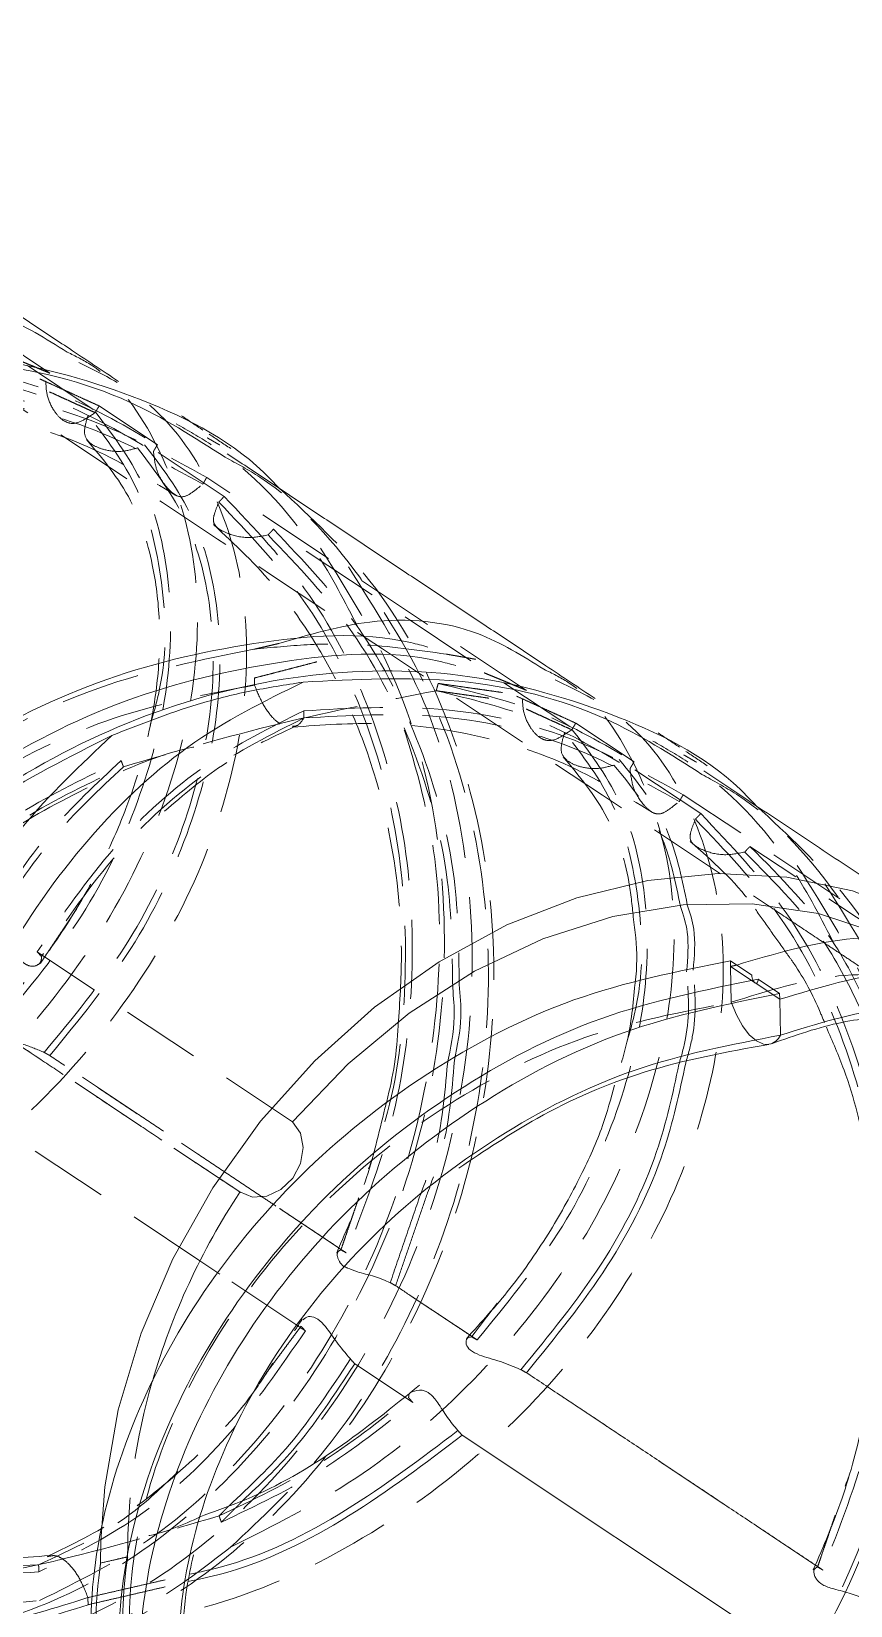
# Model space of a CAD drawing. Header units: millimetres. Extents: x 11 to 421, y 5 to 275.
# Drawn here: x 387.61 to 400.74, y 121.73 to 146.97 of the extents above; entities that cross this region are included whole.
import ezdxf

# ---------------------------------------------------------------- set-up
doc = ezdxf.new("R2010")
doc.units = ezdxf.units.MM
doc.linetypes.add('HIDDEN', pattern=[1.905, 1.27, -0.635])

msp = doc.modelspace()

# ---------------------------------------------------------------- linework, layer by layer
at = {"color": 7, "linetype": 'HIDDEN', "lineweight": 0}
for p, q in [((387.908, 141.494), (382.782, 144.906)), ((388.604, 140.913), (383.852, 144.076)), ((389.631, 140.346), (388.698, 140.968)), ((390.7, 139.517), (389.394, 140.387)), ((395.547, 136.408), (390.421, 139.821)), ((396.243, 135.827), (391.49, 138.991)), ((397.27, 135.261), (396.337, 135.882)), ((398.339, 134.432), (397.033, 135.301)), ((402.153, 132.01), (398.06, 134.735)), ((403.036, 131.305), (399.129, 133.906)), ((391.797, 129.49), (387.704, 132.215)), ((398.814, 132.072), (398.816, 131.98)), ((399.211, 131.717), (398.816, 131.98)), ((398.816, 131.98), (398.828, 131.406)), ((399.606, 131.454), (399.211, 131.717)), ((390.954, 128.365), (387.047, 130.965)), ((392.659, 127.388), (387.907, 130.552)), ((390.314, 127.262), (386.877, 129.551)), ((391.882, 126.219), (390.634, 127.05)), ((394.756, 125.992), (393.449, 126.862)), ((391.919, 126.194), (391.891, 126.213)), ((400.298, 122.303), (395.546, 125.466)), ((393.726, 124.991), (393.591, 125.081)), ((388.724, 122.77), (388.721, 122.415))]:
    msp.add_line(p, q, dxfattribs=at)
at = {"color": 7, "linetype": 'Continuous', "lineweight": 15}
for p, q in [((399.159, 131.842), (398.814, 132.072)), ((399.604, 131.546), (399.258, 131.776)), ((399.606, 131.454), (399.604, 131.546)), ((399.618, 130.88), (399.606, 131.454)), ((390.634, 127.05), (390.314, 127.262)), ((391.891, 126.213), (391.882, 126.219)), ((392.003, 126.138), (391.919, 126.194)), ((393.591, 125.081), (392.793, 125.612)), ((399.521, 121.133), (394.516, 124.465))]:
    msp.add_line(p, q, dxfattribs=at)
at = {"color": 7, "linetype": 'Continuous', "lineweight": 15, "flags": 128}
for points in [[(403.083, 131.936), (402.661, 132.268), (401.76, 132.808), (400.774, 133.192), (399.72, 133.414), (398.619, 133.47), (397.49, 133.359), (396.354, 133.083), (395.232, 132.646), (394.145, 132.057), (393.112, 131.327), (392.152, 130.469), (391.283, 129.499), (390.521, 128.434), (389.88, 127.294), (389.371, 126.1), (389.005, 124.874), (388.787, 123.638), (388.724, 122.77)], [(401.422, 132.417), (401.232, 132.501), (400.229, 132.829), (399.164, 132.986), (398.057, 132.97), (396.931, 132.781), (395.809, 132.423), (394.714, 131.903), (393.666, 131.231), (392.687, 130.422), (391.797, 129.49)], [(391.797, 129.49), (391.924, 129.31), (391.969, 129.077), (391.926, 128.824), (391.8, 128.588), (391.611, 128.403), (391.384, 128.296), (391.154, 128.283), (390.954, 128.365)]]:
    msp.add_lwpolyline(points, dxfattribs=at)
at = {"color": 7, "linetype": 'HIDDEN', "lineweight": 0, "flags": 128}
for points in [[(399.258, 131.776), (399.258, 131.759), (399.255, 131.743), (399.251, 131.731), (399.245, 131.721), (399.238, 131.714), (399.23, 131.712), (399.22, 131.713), (399.211, 131.717)], [(398.828, 131.406), (398.911, 131.204), (399.009, 131.028), (399.117, 130.887), (399.231, 130.788), (399.343, 130.737), (399.433, 130.732)]]:
    msp.add_lwpolyline(points, dxfattribs=at)
at = {"color": 7, "linetype": 'Continuous', "lineweight": 15}
for centre, radius, start, end in [((399.369, 131.848), 0.21, 181.6108, 206.1802), ((399.385, 130.983), 0.255, 280.8529, 336.0732), ((400.25, 122.225), 11.14, 146.5572, 163.8253)]:
    msp.add_arc(centre, radius, start, end, dxfattribs=at)
at = {"color": 7, "linetype": 'HIDDEN', "lineweight": 0}
for centre, radius, start, end in [((399.275, 131.799), 0.104, 204.7355, 231.8884), ((399.017, 122.563), 9.863, 163.7135, 180.2759)]:
    msp.add_arc(centre, radius, start, end, dxfattribs=at)
for points in [[(286.596, 208.067), (399.407, 132.966)], [(390.883, 118.342), (273.655, 196.383)], [(387.908, 141.494), (387.231, 141.774)], [(388.698, 140.968), (387.749, 141.4)], [(388.633, 140.861), (387.902, 141.194)], [(388.698, 140.968), (388.633, 140.861)], [(389.631, 140.346), (389.568, 140.239)], [(390.427, 140.459), (390.63, 140.342)], [(390.358, 139.713), (390.421, 139.821)], [(390.615, 139.426), (390.7, 139.517)], [(391.49, 138.991), (391.405, 138.9)], [(391.579, 137.16), (391.177, 137.066)], [(392.185, 136.865), (391.187, 136.606)], [(394.733, 136.906), (394.261, 136.989)], [(391.187, 136.606), (391.189, 136.491)], [(395.547, 136.408), (394.87, 136.689)], [(394.1, 136.402), (394.132, 136.519)], [(394.942, 136.283), (394.1, 136.402)], [(395.161, 136.373), (394.132, 136.519)], [(396.337, 135.882), (395.388, 136.315)], [(391.977, 136.08), (391.979, 135.965)], [(396.272, 135.776), (395.541, 136.109)], [(396.337, 135.882), (396.272, 135.776)], [(389.087, 135.182), (389.05, 135.282)], [(398.066, 135.374), (398.269, 135.257)], [(397.27, 135.261), (397.206, 135.153)], [(397.996, 134.628), (398.06, 134.735)], [(398.254, 134.341), (398.339, 134.432)], [(399.129, 133.906), (399.044, 133.815)], [(387.754, 132.028), (388.342, 132.909)], [(400.347, 132.34), (402.22, 131.093)], [(387.773, 132.139), (387.704, 132.215)], [(398.916, 132.004), (398.816, 131.98)], [(387.062, 130.955), (390.954, 128.364)], [(387.907, 130.552), (387.819, 130.602)], [(391.316, 128.282), (387.892, 130.562)], [(392.858, 128.27), (392.573, 127.437)], [(392.645, 127.398), (391.53, 128.14)], [(392.659, 127.388), (392.573, 127.437)], [(393.434, 126.871), (393.449, 126.862)], [(394.667, 126.042), (395.077, 126.582)], [(391.934, 126.214), (391.364, 125.444)], [(391.934, 126.214), (392.003, 126.138)], [(394.741, 126.002), (394.636, 126.073)], [(394.667, 126.042), (394.756, 125.992)], [(395.546, 125.466), (395.53, 125.475)], [(393.726, 124.991), (393.658, 125.066)], [(390.998, 123.416), (390.657, 123.071)], [(390.78, 123.334), (390.62, 123.171)], [(390.62, 123.171), (390.657, 123.071)], [(400.496, 123.185), (400.212, 122.352)], [(387.73, 122.273), (387.728, 122.388)], [(388.518, 121.862), (390.148, 122.237)], [(400.284, 122.313), (400.175, 122.385)], [(400.298, 122.303), (400.212, 122.352)], [(388.52, 121.747), (390.124, 122.119)], [(388.52, 121.747), (388.518, 121.862)]]:
    msp.add_open_spline(points, degree=1, dxfattribs=at)
at = {"color": 7, "linetype": 'Continuous', "lineweight": 15}
for points, degree in [([(388.22, 141.887), (383.113, 145.287)], 1), ([(395.858, 136.802), (390.751, 140.202)], 1), ([(398.444, 135.2), (398.387, 135.239), (398.272, 135.315), (398.157, 135.392), (398.099, 135.43)], 3), ([(402.474, 132.398), (398.39, 135.116)], 1), ([(399.215, 132.899), (399.716, 132.192)], 1), ([(399.407, 132.966), (400.347, 132.34)], 1), ([(390.954, 128.364), (390.968, 128.355)], 1), ([(391.53, 128.14), (391.316, 128.282)], 1), ([(393.817, 128.239), (393.363, 126.911)], 1), ([(393.962, 128.353), (393.449, 126.862)], 1), ([(393.363, 126.911), (393.434, 126.871)], 1), ([(394.636, 126.073), (393.435, 126.872)], 1), ([(391.953, 126.325), (391.828, 126.137)], 1), ([(392.793, 125.612), (392.724, 125.688)], 1), ([(395.53, 125.475), (395.457, 125.516)], 1), ([(400.175, 122.385), (395.531, 125.477)], 1), ([(394.448, 124.54), (394.516, 124.465)], 1)]:
    msp.add_open_spline(points, degree=degree, dxfattribs=at)
for points, knots in [([(388.187, 141.831), (387.846, 142.046), (387.039, 142.552), (385.544, 142.712), (384.43, 142.388), (383.94, 142.245)], [0, 0, 0, 0, 0.2915792, 0.6886485, 1, 1, 1, 1]), ([(376.514, 126.434), (376.267, 126.55), (375.512, 126.902), (374.657, 128.089), (374.057, 129.837), (374.037, 131.913), (374.595, 134.124), (375.723, 136.314), (377.363, 138.317), (379.426, 139.982), (381.793, 141.183), (384.322, 141.818), (386.876, 141.846), (389.249, 141.192), (390.86, 140.414), (391.504, 139.733), (391.588, 139.645)], [0, 0, 0, 0, 0.038655, 0.117771, 0.196883, 0.275992, 0.355101, 0.434213, 0.513329, 0.592452, 0.671584, 0.750728, 0.829871, 0.909003, 0.988126, 1, 1, 1, 1]), ([(389.01, 141.361), (388.878, 141.449), (388.615, 141.624), (388.351, 141.799), (388.22, 141.887)], [0, 0, 0, 0, 0.5, 1, 1, 1, 1]), ([(390.718, 140.146), (390.221, 140.465), (389.047, 141.219), (386.84, 141.76), (385.166, 141.67), (384.328, 141.625)], [0, 0, 0, 0, 0.268544, 0.634246, 1, 1, 1, 1]), ([(390.362, 140.581), (390.304, 140.619), (390.189, 140.696), (390.074, 140.773), (390.017, 140.811)], [0, 0, 0, 0, 0.4999785, 1, 1, 1, 1]), ([(390.806, 140.286), (390.748, 140.324), (390.633, 140.401), (390.518, 140.477), (390.46, 140.515)], [0, 0, 0, 0, 0.5000215, 1, 1, 1, 1]), ([(395.826, 136.746), (395.484, 136.96), (394.678, 137.467), (393.182, 137.627), (392.068, 137.302), (391.579, 137.16)], [0, 0, 0, 0, 0.2915778, 0.6886474, 1, 1, 1, 1]), ([(381.749, 123.37), (381.69, 123.44), (381.265, 123.94), (380.936, 125.31), (380.877, 127.345), (381.446, 129.567), (382.571, 131.754), (384.212, 133.758), (386.274, 135.42), (388.645, 136.633), (391.161, 137.221), (392.995, 137.366), (393.877, 137.127), (393.968, 137.103)], [0, 0, 0, 0, 0.0172683, 0.1250717, 0.232872, 0.3406722, 0.4484756, 0.5562852, 0.664104, 0.7719351, 0.8797817, 0.9876283, 1, 1, 1, 1]), ([(382.193, 123.074), (382.135, 123.143), (381.71, 123.644), (381.381, 125.014), (381.322, 127.049), (381.891, 129.271), (383.016, 131.458), (384.657, 133.462), (386.718, 135.124), (389.089, 136.337), (391.606, 136.925), (393.439, 137.07), (394.322, 136.831), (394.413, 136.807)], [0, 0, 0, 0, 0.017269, 0.125072, 0.232872, 0.340672, 0.448475, 0.556285, 0.664104, 0.771935, 0.879782, 0.987628, 1, 1, 1, 1]), ([(396.648, 136.276), (396.517, 136.363), (396.253, 136.539), (395.99, 136.714), (395.858, 136.802)], [0, 0, 0, 0, 0.499991, 1, 1, 1, 1]), ([(384.153, 121.349), (383.905, 121.464), (383.15, 121.817), (382.296, 123.003), (381.696, 124.752), (381.675, 126.828), (382.234, 129.039), (383.362, 131.229), (385.002, 133.231), (387.064, 134.897), (389.432, 136.097), (391.961, 136.733), (394.514, 136.761), (396.887, 136.106), (398.499, 135.329), (399.143, 134.648), (399.227, 134.559)], [0, 0, 0, 0, 0.038655, 0.117771, 0.196882, 0.275992, 0.355101, 0.434213, 0.513329, 0.592452, 0.671584, 0.750728, 0.829871, 0.909003, 0.988126, 1, 1, 1, 1]), ([(391.967, 136.54), (391.342, 136.232), (390.092, 135.616), (388.384, 133.972), (386.975, 131.911), (385.985, 129.505), (385.502, 126.916), (385.583, 124.307), (386.235, 121.829), (387.466, 119.683), (388.703, 118.28), (389.588, 117.777), (389.774, 117.672)], [0, 0, 0, 0, 0.107955, 0.215894, 0.323821, 0.431739, 0.53965, 0.647559, 0.755467, 0.863379, 0.971296, 1, 1, 1, 1]), ([(388.902, 135.684), (389.355, 135.863), (390.08, 136.149), (391.113, 136.408), (391.682, 136.496), (391.967, 136.54)], [0, 0, 0, 0, 0.4530244, 0.7254943, 1, 1, 1, 1]), ([(398.357, 135.061), (397.86, 135.38), (396.685, 136.133), (394.479, 136.674), (392.804, 136.585), (391.967, 136.54)], [0, 0, 0, 0, 0.2685445, 0.6342462, 1, 1, 1, 1]), ([(388.902, 135.684), (388.218, 135.34), (386.85, 134.652), (385.002, 133.096), (383.438, 131.202), (382.319, 129.035), (381.763, 126.85), (381.779, 124.794), (382.376, 123.076), (383.124, 121.979), (383.75, 121.672), (383.881, 121.607)], [0, 0, 0, 0, 0.109673, 0.219302, 0.343908, 0.468507, 0.593103, 0.717698, 0.842297, 0.966903, 1, 1, 1, 1]), ([(388.902, 135.684), (388.405, 135.216), (387.41, 134.278), (386.148, 132.333), (385.195, 130.033), (384.712, 127.442), (384.793, 124.833), (385.444, 122.354), (386.678, 120.212), (387.908, 118.793), (388.806, 118.306), (388.996, 118.203)], [0, 0, 0, 0, 0.109625, 0.219206, 0.343758, 0.468302, 0.592843, 0.717385, 0.841929, 0.966481, 1, 1, 1, 1]), ([(398, 135.496), (397.942, 135.535), (397.827, 135.611), (397.712, 135.688), (397.655, 135.726)], [0, 0, 0, 0, 0.4999785, 1, 1, 1, 1]), ([(397.258, 132.775), (397.273, 132.664), (397.318, 132.338), (397.323, 131.963), (397.286, 131.7), (397.284, 131.689)], [0, 0, 0, 0, 0.3308201, 0.9707908, 1, 1, 1, 1]), ([(398.113, 131.897), (398.131, 132.115), (398.163, 132.497), (398.058, 132.81), (398.013, 132.945)], [0, 0, 0, 0, 0.5704615, 1, 1, 1, 1]), ([(398.219, 131.923), (398.238, 132.15), (398.27, 132.531), (398.166, 132.843), (398.124, 132.97)], [0, 0, 0, 0, 0.595399, 1, 1, 1, 1]), ([(403.46, 131.663), (403.12, 131.877), (402.315, 132.384), (400.723, 132.539), (399.507, 132.179), (398.916, 132.004)], [0, 0, 0, 0, 0.273052, 0.646605, 1, 1, 1, 1]), ([(389.387, 118.285), (389.329, 118.354), (388.904, 118.855), (388.575, 120.225), (388.516, 122.26), (389.085, 124.482), (390.21, 126.668), (391.85, 128.674), (393.913, 130.33), (396.28, 131.565), (397.969, 131.903), (398.814, 132.072)], [0, 0, 0, 0, 0.019628, 0.142162, 0.264693, 0.387223, 0.509758, 0.632299, 0.754851, 0.877417, 1, 1, 1, 1]), ([(389.832, 117.989), (389.773, 118.058), (389.349, 118.559), (389.02, 119.929), (388.961, 121.964), (389.53, 124.186), (390.655, 126.372), (392.295, 128.378), (394.358, 130.034), (396.724, 131.269), (398.414, 131.607), (399.258, 131.776)], [0, 0, 0, 0, 0.019628, 0.142162, 0.264693, 0.387223, 0.509758, 0.632299, 0.754851, 0.877417, 1, 1, 1, 1]), ([(403.972, 120.695), (404.37, 121.246), (405.167, 122.347), (405.93, 124.125), (406.373, 126.021), (406.352, 127.941), (405.776, 129.692), (404.706, 131.019), (403.236, 131.8), (401.488, 132.024), (400.233, 131.644), (399.606, 131.454)], [0, 0, 0, 0, 0.096245, 0.192504, 0.288664, 0.4072, 0.52574, 0.644286, 0.762843, 0.881413, 1, 1, 1, 1]), ([(392.009, 116.146), (391.685, 116.294), (390.849, 116.674), (389.932, 117.914), (389.335, 119.667), (389.314, 121.743), (389.873, 123.954), (391, 126.143), (392.64, 128.148), (394.703, 129.804), (397.07, 131.039), (398.759, 131.377), (399.604, 131.546)], [0, 0, 0, 0, 0.066079, 0.169844, 0.273603, 0.377359, 0.481115, 0.584874, 0.688639, 0.792413, 0.896199, 1, 1, 1, 1]), ([(394.364, 131.637), (394.378, 131.483), (394.413, 131.076), (394.33, 130.67), (394.279, 130.419)], [0, 0, 0, 0, 0.380402, 1, 1, 1, 1]), ([(394.468, 131.692), (394.484, 131.52), (394.521, 131.113), (394.439, 130.709), (394.392, 130.476)], [0, 0, 0, 0, 0.425457, 1, 1, 1, 1]), ([(403.096, 120.431), (403.552, 120.985), (404.462, 122.092), (405.339, 123.929), (405.826, 125.821), (405.826, 127.662), (405.308, 129.286), (404.327, 130.513), (402.973, 131.23), (401.358, 131.426), (400.198, 131.062), (399.618, 130.88)], [0, 0, 0, 0, 0.103781, 0.207504, 0.311197, 0.425978, 0.540762, 0.655553, 0.770354, 0.885169, 1, 1, 1, 1]), ([(393.491, 131.042), (393.491, 131.038), (393.473, 130.625), (393.404, 130.173), (393.287, 129.743), (393.278, 129.708)], [0, 0, 0, 0, 0.010618, 0.917505, 1, 1, 1, 1]), ([(399.473, 130.743), (399.853, 130.876), (400.58, 131.131), (401.569, 131.19), (402.393, 131.067), (403.121, 130.776), (403.708, 130.357), (404.159, 129.843), (404.432, 129.388), (404.622, 128.966), (404.787, 128.48), (404.925, 127.79), (404.973, 126.841), (404.829, 125.618), (404.381, 124.126), (403.663, 122.751), (402.896, 121.663), (402.432, 121.157), (402.221, 120.926)], [0, 0, 0, 0, 0.081634, 0.156499, 0.224997, 0.286864, 0.359343, 0.418495, 0.464377, 0.491703, 0.528144, 0.577275, 0.638854, 0.713181, 0.800013, 0.899561, 0.954285, 1, 1, 1, 1]), ([(400.353, 131.009), (400.451, 130.782), (400.736, 130.124), (401.068, 128.807), (401.212, 127.323), (401.147, 125.906), (400.959, 124.69), (400.64, 123.458), (400.305, 122.68), (400.144, 122.306)], [0, 0, 0, 0, 0.085963, 0.248454, 0.458396, 0.58151, 0.71644, 0.863473, 1, 1, 1, 1]), ([(391.186, 117.532), (390.9, 117.905), (390.328, 118.651), (389.945, 120.183), (389.965, 121.96), (390.491, 123.929), (391.558, 125.939), (393.1, 127.781), (395.034, 129.298), (397.248, 130.426), (398.828, 130.728), (399.618, 130.88)], [0, 0, 0, 0, 0.103781, 0.207504, 0.311197, 0.425978, 0.540762, 0.655553, 0.770354, 0.885169, 1, 1, 1, 1]), ([(394.464, 128.748), (394.874, 129.025), (395.804, 129.652), (397.488, 130.38), (398.762, 130.611), (399.433, 130.732)], [0, 0, 0, 0, 0.27232, 0.61706, 1, 1, 1, 1]), ([(395.457, 125.516), (395.91, 126.07), (396.815, 127.176), (397.663, 128.879), (397.891, 129.946), (397.99, 130.41)], [0, 0, 0, 0, 0.361, 0.721798, 1, 1, 1, 1]), ([(395.546, 125.466), (396.003, 126.028), (396.916, 127.15), (397.77, 128.879), (397.999, 129.962), (398.099, 130.434)], [0, 0, 0, 0, 0.360726, 0.721246, 1, 1, 1, 1]), ([(396.956, 130.079), (396.899, 129.863), (396.771, 129.38), (396.412, 128.595), (395.929, 127.716), (395.324, 126.83), (394.822, 126.276), (394.583, 126.012)], [0, 0, 0, 0, 0.154331, 0.344946, 0.555687, 0.787804, 1, 1, 1, 1]), ([(392.677, 127.146), (392.727, 127.125), (392.845, 127.075), (393.102, 127.023), (393.28, 126.946), (393.363, 126.911)], [0, 0, 0, 0, 0.280666, 0.66649, 1, 1, 1, 1]), ([(392.724, 125.688), (392.647, 125.779), (392.484, 125.975), (392.326, 126.222), (392.174, 126.358), (392.041, 126.381), (391.992, 126.336), (391.968, 126.314)], [0, 0, 0, 0, 0.23401, 0.503481, 0.668128, 0.83354, 1, 1, 1, 1]), ([(395.457, 125.516), (395.347, 125.563), (395.111, 125.662), (394.821, 125.731), (394.635, 125.824), (394.564, 125.932), (394.588, 126.033), (394.642, 126.039), (394.667, 126.042)], [0, 0, 0, 0, 0.192991, 0.414921, 0.550739, 0.687185, 0.854973, 1, 1, 1, 1]), ([(392.724, 125.688), (392.411, 125.21), (391.83, 124.32), (391.112, 123.646), (390.78, 123.334)], [0, 0, 0, 0, 0.537997, 1, 1, 1, 1]), ([(392.793, 125.612), (392.476, 125.127), (391.938, 124.302), (391.273, 123.675), (390.998, 123.416)], [0, 0, 0, 0, 0.5874915, 1, 1, 1, 1]), ([(393.832, 125.267), (393.401, 124.917), (392.539, 124.218), (391.352, 123.527), (390.605, 123.264), (390.379, 123.184)], [0, 0, 0, 0, 0.411121, 0.82173, 1, 1, 1, 1]), ([(393.712, 125.159), (393.763, 125.179), (393.845, 125.21), (394.003, 125.14), (394.135, 124.983), (394.266, 124.759), (394.391, 124.609), (394.448, 124.54)], [0, 0, 0, 0, 0.27051, 0.439907, 0.610095, 0.819106, 1, 1, 1, 1]), ([(390.124, 122.119), (390.305, 122.157), (391.203, 122.349), (392.741, 123.116), (393.924, 124.016), (394.516, 124.465)], [0, 0, 0, 0, 0.111981, 0.556048, 1, 1, 1, 1]), ([(390.148, 122.237), (390.312, 122.272), (391.185, 122.458), (392.693, 123.21), (393.863, 124.097), (394.448, 124.54)], [0, 0, 0, 0, 0.103917, 0.552015, 1, 1, 1, 1]), ([(391.229, 117.907), (391.028, 118.131), (390.642, 118.561), (390.273, 119.395), (390.071, 120.266), (390.024, 121.143), (390.07, 121.902), (390.17, 122.369), (390.208, 122.545)], [0, 0, 0, 0, 0.218278, 0.418474, 0.600864, 0.764904, 0.911504, 1, 1, 1, 1]), ([(400.212, 122.352), (400.187, 122.341), (400.134, 122.318), (400.161, 122.175), (400.283, 122.063), (400.481, 121.993), (400.739, 121.937), (400.918, 121.861), (401.002, 121.826)], [0, 0, 0, 0, 0.1929929, 0.4149146, 0.5507325, 0.6871916, 0.8549708, 1, 1, 1, 1])]:
    msp.add_open_spline(points, degree=3, knots=knots, dxfattribs=at)
at = {"color": 7, "linetype": 'HIDDEN', "lineweight": 0}
for points, knots in [([(380.891, 126.373), (381.728, 126.539), (383.403, 126.873), (385.748, 128.093), (387.793, 129.73), (389.42, 131.713), (390.539, 133.877), (391.095, 136.064), (391.076, 138.114), (390.493, 139.853), (389.556, 141.086), (388.715, 141.496), (388.37, 141.663)], [0, 0, 0, 0, 0.103182, 0.20635, 0.309505, 0.412652, 0.515792, 0.61893, 0.722068, 0.825208, 0.928355, 1, 1, 1, 1]), ([(383.166, 127.754), (383.85, 128.098), (385.218, 128.787), (387.066, 130.343), (388.63, 132.236), (389.749, 134.404), (390.305, 136.588), (390.289, 138.644), (389.692, 140.362), (388.945, 141.459), (388.319, 141.767), (388.187, 141.831)], [0, 0, 0, 0, 0.1096734, 0.2193021, 0.3439083, 0.4685074, 0.5931027, 0.7176981, 0.8422971, 0.9669034, 1, 1, 1, 1]), ([(386.494, 141.605), (387.052, 141.471), (388.167, 141.203), (389.143, 140.632), (389.631, 140.346)], [0, 0, 0, 0, 0.50041, 1, 1, 1, 1]), ([(386.461, 141.487), (387.014, 141.354), (388.118, 141.088), (389.085, 140.522), (389.568, 140.239)], [0, 0, 0, 0, 0.5004095, 1, 1, 1, 1]), ([(388.633, 140.861), (388.56, 140.811), (388.402, 140.704), (388.251, 140.671), (388.099, 140.74), (387.961, 140.896), (387.851, 141.126), (387.845, 141.304), (387.843, 141.387)], [0, 0, 0, 0, 0.192999, 0.415249, 0.551021, 0.687443, 0.854985, 1, 1, 1, 1]), ([(384.338, 141.165), (385.061, 141.207), (386.505, 141.29), (388.598, 140.832), (389.814, 140.158), (390.421, 139.821)], [0, 0, 0, 0, 0.333483, 0.666784, 1, 1, 1, 1]), ([(384.341, 141.05), (385.055, 141.09), (386.484, 141.17), (388.555, 140.715), (389.757, 140.047), (390.358, 139.713)], [0, 0, 0, 0, 0.333482, 0.666784, 1, 1, 1, 1]), ([(384.155, 140.903), (384.627, 140.937), (385.601, 141.009), (387.071, 140.813), (388.565, 140.366), (389.465, 139.817), (389.928, 139.534)], [0, 0, 0, 0, 0.2264609, 0.4682865, 0.7263056, 1, 1, 1, 1]), ([(387.117, 131.078), (387.577, 131.639), (388.496, 132.763), (389.379, 134.626), (389.852, 136.48), (389.867, 138.222), (389.477, 139.776), (388.895, 140.534), (388.604, 140.913)], [0, 0, 0, 0, 0.166746, 0.333397, 0.5, 0.666603, 0.833254, 1, 1, 1, 1]), ([(388.521, 140.821), (388.498, 140.742), (388.448, 140.574), (388.475, 140.441), (388.597, 140.332), (388.794, 140.255), (389.052, 140.222), (389.229, 140.272), (389.311, 140.295)], [0, 0, 0, 0, 0.192991, 0.414921, 0.550739, 0.687185, 0.854973, 1, 1, 1, 1]), ([(389.518, 135.852), (389.573, 136.048), (389.798, 136.85), (389.742, 138.168), (389.384, 139.702), (388.808, 140.448), (388.521, 140.821)], [0, 0, 0, 0, 0.096829, 0.397772, 0.698802, 1, 1, 1, 1]), ([(392.849, 137.411), (392.637, 137.824), (392.048, 138.97), (391.001, 140.072), (390.119, 140.576), (389.933, 140.682)], [0, 0, 0, 0, 0.30761, 0.854531, 1, 1, 1, 1]), ([(388.496, 140.428), (388.753, 140.123), (389.218, 139.572), (389.559, 138.529), (389.675, 137.622), (389.664, 136.75), (389.525, 135.744), (389.22, 134.693), (388.778, 133.681), (388.289, 132.801), (387.685, 131.915), (387.184, 131.361), (386.944, 131.097)], [0, 0, 0, 0, 0.159809, 0.289013, 0.387804, 0.459523, 0.550513, 0.673253, 0.746902, 0.828328, 0.918013, 1, 1, 1, 1]), ([(387.907, 130.552), (388.367, 131.113), (389.286, 132.237), (390.169, 134.1), (390.642, 135.954), (390.657, 137.696), (390.267, 139.25), (389.685, 140.008), (389.394, 140.387)], [0, 0, 0, 0, 0.166746, 0.333397, 0.5, 0.666603, 0.833255, 1, 1, 1, 1]), ([(387.819, 130.602), (388.274, 131.155), (389.185, 132.262), (390.061, 134.1), (390.533, 135.927), (390.551, 137.645), (390.169, 139.176), (389.597, 139.922), (389.311, 140.295)], [0, 0, 0, 0, 0.166745, 0.333396, 0.5, 0.666604, 0.833255, 1, 1, 1, 1]), ([(389.568, 140.239), (389.58, 140.132), (389.606, 139.902), (389.773, 139.658), (389.929, 139.522), (390.058, 139.499), (390.183, 139.573), (390.302, 139.668), (390.358, 139.713)], [0, 0, 0, 0, 0.192995, 0.415251, 0.551025, 0.687445, 0.854994, 1, 1, 1, 1]), ([(390.804, 122.669), (391.302, 123.137), (392.296, 124.075), (393.559, 126.02), (394.512, 128.321), (394.994, 130.912), (394.914, 133.52), (394.263, 135.999), (393.029, 138.141), (391.801, 139.558), (390.906, 140.044), (390.718, 140.146)], [0, 0, 0, 0, 0.109673, 0.219302, 0.343908, 0.468507, 0.593103, 0.717698, 0.842297, 0.966903, 1, 1, 1, 1]), ([(391.588, 139.645), (392.098, 139.175), (393.207, 138.153), (394.335, 136.028), (395.005, 133.545), (395.079, 130.907), (394.589, 128.294), (393.585, 125.868), (392.158, 123.778), (390.429, 122.156), (388.531, 121.087), (386.637, 120.668), (385.113, 120.757), (384.396, 121.199), (384.153, 121.349)], [0, 0, 0, 0, 0.074802, 0.1628071, 0.2508096, 0.3388123, 0.4268174, 0.5148275, 0.6028453, 0.6908732, 0.7789137, 0.8669544, 0.9549822, 1, 1, 1, 1]), ([(391.405, 138.9), (391.297, 138.879), (391.063, 138.832), (390.773, 138.911), (390.587, 139.007), (390.516, 139.108), (390.539, 139.232), (390.591, 139.365), (390.615, 139.426)], [0, 0, 0, 0, 0.192996, 0.414906, 0.550726, 0.687187, 0.854968, 1, 1, 1, 1]), ([(390.615, 139.426), (391.093, 138.925), (392.049, 137.924), (393.006, 136.011), (393.565, 133.91), (393.654, 131.704), (393.457, 129.933), (393.111, 128.991), (393.017, 128.735)], [0, 0, 0, 0, 0.186181, 0.372257, 0.55828, 0.744303, 0.93038, 1, 1, 1, 1]), ([(390.7, 139.517), (391.183, 139.01), (392.148, 137.997), (393.113, 136.062), (393.672, 133.937), (393.772, 131.701), (393.463, 129.456), (392.927, 128.077), (392.659, 127.388)], [0, 0, 0, 0, 0.1667458, 0.3333969, 0.5, 0.6666033, 0.8332545, 1, 1, 1, 1]), ([(390.532, 139.068), (390.876, 138.744), (391.496, 138.159), (392.159, 137.205), (392.644, 136.314), (393.065, 135.288), (393.431, 133.896), (393.582, 132.411), (393.516, 131.41), (393.491, 131.042)], [0, 0, 0, 0, 0.166782, 0.301284, 0.403421, 0.516644, 0.675644, 0.881076, 1, 1, 1, 1]), ([(391.405, 138.9), (391.884, 138.4), (392.841, 137.398), (393.788, 135.484), (394.341, 133.535), (394.357, 132.218), (394.364, 131.637)], [0, 0, 0, 0, 0.264112, 0.528075, 0.791963, 1, 1, 1, 1]), ([(391.49, 138.991), (391.974, 138.485), (392.94, 137.471), (393.894, 135.535), (394.447, 133.58), (394.462, 132.263), (394.468, 131.692)], [0, 0, 0, 0, 0.265649, 0.531147, 0.796569, 1, 1, 1, 1]), ([(392.247, 138.687), (392.69, 137.985), (393.574, 136.582), (394.207, 134.064), (394.291, 131.435), (393.798, 128.82), (392.795, 126.394), (391.368, 124.304), (389.64, 122.683), (387.738, 121.608), (385.858, 121.215), (384.563, 121.22), (384.041, 121.509), (384.006, 121.529)], [0, 0, 0, 0, 0.0992524, 0.1985018, 0.2977512, 0.3970034, 0.4962616, 0.595528, 0.6948059, 0.7940981, 0.8933902, 0.9926679, 1, 1, 1, 1]), ([(392.692, 138.391), (393.135, 137.689), (394.019, 136.286), (394.652, 133.768), (394.736, 131.138), (394.243, 128.524), (393.24, 126.098), (391.813, 124.008), (390.084, 122.385), (388.187, 121.319), (386.289, 120.892), (384.643, 121.016), (383.827, 121.535), (383.481, 121.754)], [0, 0, 0, 0, 0.093148, 0.186294, 0.27944, 0.372588, 0.465741, 0.558903, 0.652075, 0.745261, 0.838447, 0.931619, 1, 1, 1, 1]), ([(391.177, 137.066), (390.34, 136.899), (388.665, 136.566), (386.32, 135.345), (384.275, 133.709), (382.649, 131.726), (381.529, 129.562), (380.972, 127.374), (380.993, 125.328), (381.569, 123.573), (382.599, 122.311), (383.92, 121.526), (384.937, 121.418), (385.445, 121.364)], [0, 0, 0, 0, 0.092966, 0.185919, 0.278861, 0.371795, 0.464724, 0.55765, 0.650576, 0.743505, 0.836439, 0.918203, 1, 1, 1, 1]), ([(394.261, 136.989), (393.803, 137.054), (393.07, 137.158), (392.032, 137.154), (391.463, 137.095), (391.177, 137.066)], [0, 0, 0, 0, 0.453024, 0.725497, 1, 1, 1, 1]), ([(388.53, 121.288), (389.367, 121.454), (391.041, 121.787), (393.387, 123.008), (395.432, 124.645), (397.058, 126.627), (398.177, 128.792), (398.734, 130.978), (398.715, 133.029), (398.132, 134.768), (397.195, 136.001), (396.353, 136.41), (396.008, 136.578)], [0, 0, 0, 0, 0.103182, 0.206349, 0.309505, 0.412652, 0.515792, 0.61893, 0.722068, 0.825208, 0.928355, 1, 1, 1, 1]), ([(390.804, 122.669), (391.489, 123.013), (392.857, 123.702), (394.704, 125.257), (396.269, 127.151), (397.388, 129.318), (397.943, 131.503), (397.928, 133.559), (397.331, 135.277), (396.583, 136.374), (395.957, 136.681), (395.826, 136.746)], [0, 0, 0, 0, 0.109673, 0.219302, 0.343908, 0.468507, 0.593103, 0.717698, 0.842297, 0.966903, 1, 1, 1, 1]), ([(385.259, 133.813), (385.843, 134.262), (387.011, 135.159), (389.052, 136.092), (390.477, 136.358), (391.189, 136.491)], [0, 0, 0, 0, 0.333215, 0.666517, 1, 1, 1, 1]), ([(387.74, 121.814), (388.365, 122.122), (389.614, 122.737), (391.323, 124.382), (392.731, 126.442), (393.724, 128.85), (394.197, 131.433), (394.155, 134.008), (393.657, 135.565), (393.416, 136.318)], [0, 0, 0, 0, 0.144167, 0.288314, 0.432445, 0.576562, 0.720672, 0.864777, 1, 1, 1, 1]), ([(391.189, 136.491), (391.23, 136.389), (391.312, 136.185), (391.458, 135.984), (391.553, 135.9), (391.591, 135.874), (391.592, 135.874)], [0, 0, 0, 0, 0.373014, 0.746056, 0.993413, 1, 1, 1, 1]), ([(391.592, 135.874), (391.594, 135.874), (392.43, 136.077), (393.266, 136.24), (394.1, 136.402)], [0, 0, 0, 0, 0.0020773, 1, 1, 1, 1]), ([(394.1, 136.402), (394.653, 136.269), (395.757, 136.003), (396.723, 135.436), (397.206, 135.153)], [0, 0, 0, 0, 0.5004079, 1, 1, 1, 1]), ([(394.132, 136.519), (394.69, 136.385), (395.806, 136.118), (396.782, 135.547), (397.27, 135.261)], [0, 0, 0, 0, 0.50041, 1, 1, 1, 1]), ([(396.272, 135.776), (396.198, 135.726), (396.041, 135.619), (395.89, 135.586), (395.738, 135.655), (395.599, 135.811), (395.49, 136.04), (395.484, 136.219), (395.482, 136.302)], [0, 0, 0, 0, 0.192989, 0.41524, 0.551029, 0.687451, 0.854995, 1, 1, 1, 1]), ([(391.977, 136.08), (391.448, 135.817), (390.391, 135.291), (388.902, 133.961), (388.103, 132.797), (387.704, 132.215)], [0, 0, 0, 0, 0.333483, 0.666785, 1, 1, 1, 1]), ([(391.977, 136.08), (392.699, 136.121), (394.144, 136.204), (396.237, 135.746), (397.452, 135.072), (398.06, 134.735)], [0, 0, 0, 0, 0.333484, 0.666785, 1, 1, 1, 1]), ([(391.979, 135.965), (392.694, 136.005), (394.123, 136.085), (396.193, 135.63), (397.395, 134.962), (397.996, 134.628)], [0, 0, 0, 0, 0.333483, 0.666784, 1, 1, 1, 1]), ([(391.979, 135.965), (391.459, 135.704), (390.417, 135.183), (388.951, 133.867), (388.166, 132.715), (387.773, 132.139)], [0, 0, 0, 0, 0.333482, 0.666784, 1, 1, 1, 1]), ([(391.592, 135.874), (391.59, 135.873), (390.754, 135.67), (389.92, 135.426), (389.087, 135.182)], [0, 0, 0, 0, 0.002077, 1, 1, 1, 1]), ([(389.744, 134.471), (390.05, 134.732), (390.723, 135.306), (391.443, 135.644), (391.834, 135.828)], [0, 0, 0, 0, 0.455131, 1, 1, 1, 1]), ([(391.794, 135.818), (392.265, 135.852), (393.24, 135.923), (394.71, 135.727), (396.204, 135.281), (397.104, 134.732), (397.567, 134.449)], [0, 0, 0, 0, 0.22646, 0.468286, 0.726305, 1, 1, 1, 1]), ([(391.979, 135.965), (391.943, 135.91), (391.892, 135.833), (391.818, 135.832), (391.796, 135.832)], [0, 0, 0, 0, 0.7106996, 1, 1, 1, 1]), ([(394.756, 125.992), (395.215, 126.554), (396.134, 127.677), (397.018, 129.541), (397.491, 131.395), (397.506, 133.137), (397.115, 134.69), (396.534, 135.448), (396.243, 135.827)], [0, 0, 0, 0, 0.166746, 0.333397, 0.5, 0.666603, 0.833255, 1, 1, 1, 1]), ([(396.159, 135.736), (396.136, 135.657), (396.087, 135.488), (396.114, 135.355), (396.235, 135.246), (396.433, 135.169), (396.691, 135.137), (396.867, 135.187), (396.949, 135.21)], [0, 0, 0, 0, 0.192992, 0.414908, 0.550726, 0.687188, 0.854962, 1, 1, 1, 1]), ([(397.157, 130.767), (397.212, 130.962), (397.437, 131.764), (397.381, 133.083), (397.022, 134.617), (396.447, 135.363), (396.159, 135.736)], [0, 0, 0, 0, 0.09683, 0.397772, 0.698802, 1, 1, 1, 1]), ([(400.488, 132.326), (400.276, 132.738), (399.686, 133.885), (398.64, 134.986), (397.757, 135.49), (397.572, 135.596)], [0, 0, 0, 0, 0.30761, 0.854531, 1, 1, 1, 1]), ([(385.875, 133.086), (386.305, 133.441), (387.164, 134.149), (388.641, 134.932), (389.672, 135.389), (390.209, 135.497), (390.214, 135.498)], [0, 0, 0, 0, 0.333023, 0.665631, 0.996958, 1, 1, 1, 1]), ([(385.981, 133.362), (386.455, 133.74), (387.403, 134.498), (388.501, 135.021), (389.05, 135.282)], [0, 0, 0, 0, 0.499589, 1, 1, 1, 1]), ([(389.05, 135.282), (388.657, 134.917), (387.87, 134.186), (387.233, 133.222), (386.914, 132.741)], [0, 0, 0, 0, 0.50041, 1, 1, 1, 1]), ([(396.134, 135.343), (396.389, 135.037), (396.851, 134.482), (397.181, 133.554), (397.239, 132.965), (397.258, 132.775)], [0, 0, 0, 0, 0.455646, 0.824031, 1, 1, 1, 1]), ([(398.124, 132.97), (398.045, 133.361), (397.859, 134.28), (397.334, 134.929), (397.033, 135.301)], [0, 0, 0, 0, 0.425882, 1, 1, 1, 1]), ([(386.049, 133.287), (386.517, 133.661), (387.456, 134.408), (388.543, 134.924), (389.087, 135.182)], [0, 0, 0, 0, 0.499593, 1, 1, 1, 1]), ([(389.087, 135.182), (388.699, 134.82), (387.924, 134.097), (387.297, 133.142), (386.983, 132.665)], [0, 0, 0, 0, 0.500408, 1, 1, 1, 1]), ([(398.013, 132.945), (397.938, 133.319), (397.757, 134.213), (397.246, 134.843), (396.949, 135.21)], [0, 0, 0, 0, 0.41881, 1, 1, 1, 1]), ([(397.206, 135.153), (397.219, 135.047), (397.245, 134.817), (397.411, 134.573), (397.568, 134.436), (397.697, 134.414), (397.822, 134.488), (397.941, 134.583), (397.996, 134.628)], [0, 0, 0, 0, 0.192994, 0.415237, 0.551026, 0.687446, 0.854984, 1, 1, 1, 1]), ([(398.443, 117.583), (398.94, 118.052), (399.935, 118.989), (401.197, 120.935), (402.151, 123.235), (402.633, 125.826), (402.553, 128.434), (401.901, 130.914), (400.667, 133.055), (399.439, 134.473), (398.545, 134.959), (398.357, 135.061)], [0, 0, 0, 0, 0.109673, 0.219302, 0.343908, 0.468507, 0.593103, 0.717698, 0.842297, 0.966903, 1, 1, 1, 1]), ([(399.227, 134.559), (399.737, 134.09), (400.846, 133.068), (401.974, 130.943), (402.644, 128.46), (402.718, 125.821), (402.227, 123.209), (401.223, 120.782), (399.798, 118.694), (398.066, 117.067), (396.177, 116.017), (394.323, 115.547), (393.246, 115.745), (392.74, 115.838)], [0, 0, 0, 0, 0.0791524, 0.1722759, 0.2653969, 0.3585177, 0.4516415, 0.5447704, 0.6379073, 0.7310549, 0.8242159, 0.9173769, 1, 1, 1, 1]), ([(399.044, 133.815), (398.935, 133.794), (398.702, 133.747), (398.412, 133.825), (398.225, 133.922), (398.155, 134.023), (398.178, 134.147), (398.23, 134.28), (398.254, 134.341)], [0, 0, 0, 0, 0.1929942, 0.4149168, 0.5507352, 0.6871794, 0.8549594, 1, 1, 1, 1]), ([(398.254, 134.341), (398.732, 133.84), (399.688, 132.839), (400.644, 130.926), (401.204, 128.824), (401.293, 126.619), (401.095, 124.848), (400.75, 123.906), (400.655, 123.65)], [0, 0, 0, 0, 0.186181, 0.372258, 0.55828, 0.744304, 0.93038, 1, 1, 1, 1]), ([(398.339, 134.432), (398.822, 133.925), (399.787, 132.912), (400.751, 130.976), (401.31, 128.852), (401.411, 126.616), (401.102, 124.37), (400.566, 122.992), (400.298, 122.303)], [0, 0, 0, 0, 0.166745, 0.333397, 0.5, 0.666603, 0.833255, 1, 1, 1, 1]), ([(398.171, 133.983), (398.527, 133.671), (398.905, 133.339), (399.197, 132.923), (399.215, 132.899)], [0, 0, 0, 0, 0.941017, 1, 1, 1, 1]), ([(399.044, 133.815), (399.535, 133.323), (400.323, 132.535), (400.803, 131.501), (400.983, 131.113)], [0, 0, 0, 0, 0.623985, 1, 1, 1, 1]), ([(399.129, 133.906), (399.625, 133.408), (400.432, 132.596), (400.922, 131.533), (401.111, 131.123)], [0, 0, 0, 0, 0.613985, 1, 1, 1, 1]), ([(399.886, 133.601), (400.328, 132.9), (401.213, 131.497), (401.846, 128.979), (401.93, 126.349), (401.437, 123.734), (400.434, 121.309), (399.007, 119.218), (397.279, 117.598), (395.377, 116.522), (393.497, 116.13), (392.202, 116.134), (391.68, 116.424), (391.644, 116.444)], [0, 0, 0, 0, 0.099252, 0.198502, 0.297751, 0.397004, 0.496261, 0.595528, 0.694806, 0.794098, 0.89339, 0.992668, 1, 1, 1, 1]), ([(400.331, 133.305), (400.773, 132.604), (401.658, 131.201), (402.29, 128.682), (402.375, 126.053), (401.882, 123.438), (400.878, 121.012), (399.452, 118.923), (397.722, 117.3), (395.825, 116.234), (393.928, 115.807), (392.282, 115.931), (391.466, 116.449), (391.12, 116.669)], [0, 0, 0, 0, 0.093148, 0.186294, 0.27944, 0.372588, 0.465742, 0.558903, 0.652075, 0.745261, 0.838447, 0.931619, 1, 1, 1, 1]), ([(386.983, 132.665), (387.059, 132.574), (387.223, 132.378), (387.381, 132.131), (387.534, 131.994), (387.67, 131.973), (387.773, 132.042), (387.773, 132.108), (387.773, 132.139)], [0, 0, 0, 0, 0.192994, 0.415237, 0.551026, 0.687446, 0.854984, 1, 1, 1, 1]), ([(399.716, 132.192), (399.755, 132.138), (399.965, 131.847), (400.176, 131.449), (400.32, 131.089), (400.353, 131.009)], [0, 0, 0, 0, 0.15019, 0.811534, 1, 1, 1, 1]), ([(397.99, 130.41), (398.03, 130.549), (398.179, 131.071), (398.141, 131.547), (398.113, 131.897)], [0, 0, 0, 0, 0.26653, 1, 1, 1, 1]), ([(398.099, 130.434), (398.139, 130.574), (398.287, 131.096), (398.248, 131.574), (398.219, 131.923)], [0, 0, 0, 0, 0.2674671, 1, 1, 1, 1]), ([(404.804, 125.715), (404.856, 125.899), (405.094, 126.754), (405.013, 128.184), (404.524, 129.813), (403.536, 131.039), (402.183, 131.756), (400.568, 131.952), (399.408, 131.588), (398.828, 131.406)], [0, 0, 0, 0, 0.043679, 0.203038, 0.362403, 0.521777, 0.681164, 0.840571, 1, 1, 1, 1]), ([(386.257, 131.491), (385.99, 130.802), (385.454, 129.423), (385.145, 127.178), (385.245, 124.942), (385.804, 122.818), (386.769, 120.882), (387.734, 119.869), (388.216, 119.362)], [0, 0, 0, 0, 0.166745, 0.333397, 0.5, 0.666603, 0.833255, 1, 1, 1, 1]), ([(397.284, 131.689), (397.257, 131.384), (397.209, 130.86), (397.03, 130.309), (396.956, 130.079)], [0, 0, 0, 0, 0.581581, 1, 1, 1, 1]), ([(386.344, 131.442), (386.08, 130.761), (385.554, 129.398), (385.252, 127.179), (385.354, 124.968), (385.91, 122.868), (386.868, 120.955), (387.824, 119.954), (388.302, 119.453)], [0, 0, 0, 0, 0.166745, 0.333397, 0.5, 0.666604, 0.833255, 1, 1, 1, 1]), ([(390.396, 118.058), (390.11, 118.431), (389.538, 119.177), (389.155, 120.708), (389.175, 122.486), (389.701, 124.455), (390.768, 126.465), (392.31, 128.306), (394.244, 129.824), (396.458, 130.952), (398.038, 131.254), (398.828, 131.406)], [0, 0, 0, 0, 0.103781, 0.207504, 0.311197, 0.425978, 0.540763, 0.655553, 0.770355, 0.885169, 1, 1, 1, 1]), ([(387.819, 130.602), (387.709, 130.648), (387.472, 130.747), (387.182, 130.816), (386.996, 130.909), (386.925, 131.017), (386.949, 131.118), (387.003, 131.125), (387.029, 131.128)], [0, 0, 0, 0, 0.193002, 0.414914, 0.550731, 0.687191, 0.854964, 1, 1, 1, 1]), ([(395.379, 116.728), (396.003, 117.036), (397.253, 117.652), (398.962, 119.296), (400.37, 121.357), (401.362, 123.764), (401.835, 126.347), (401.794, 128.923), (401.296, 130.479), (401.054, 131.233)], [0, 0, 0, 0, 0.144167, 0.288314, 0.432444, 0.576562, 0.720672, 0.864777, 1, 1, 1, 1]), ([(387.047, 130.965), (386.78, 130.276), (386.244, 128.897), (385.935, 126.652), (386.035, 124.416), (386.594, 122.292), (387.559, 120.356), (388.524, 119.343), (389.006, 118.836)], [0, 0, 0, 0, 0.166746, 0.333397, 0.5, 0.666603, 0.833254, 1, 1, 1, 1]), ([(387.134, 130.916), (386.87, 130.235), (386.344, 128.873), (386.042, 126.653), (386.144, 124.442), (386.7, 122.343), (387.658, 120.429), (388.614, 119.428), (389.092, 118.927)], [0, 0, 0, 0, 0.166745, 0.333396, 0.5, 0.666604, 0.833255, 1, 1, 1, 1]), ([(394.279, 130.419), (394.238, 129.933), (394.174, 129.179), (393.91, 128.485), (393.817, 128.239)], [0, 0, 0, 0, 0.645637, 1, 1, 1, 1]), ([(394.392, 130.476), (394.35, 129.961), (394.291, 129.229), (394.037, 128.554), (393.962, 128.353)], [0, 0, 0, 0, 0.702885, 1, 1, 1, 1]), ([(389.175, 119.285), (388.831, 119.609), (388.211, 120.194), (387.547, 121.148), (387.063, 122.04), (386.642, 123.065), (386.273, 124.458), (386.133, 125.946), (386.201, 127.361), (386.366, 128.511), (386.585, 129.26), (386.69, 129.618)], [0, 0, 0, 0, 0.132971, 0.240207, 0.32164, 0.411909, 0.538678, 0.702465, 0.798513, 0.903779, 1, 1, 1, 1]), ([(393.278, 129.708), (393.183, 129.309), (392.993, 128.508), (392.668, 127.765), (392.505, 127.391)], [0, 0, 0, 0, 0.496744, 1, 1, 1, 1]), ([(392.573, 127.437), (392.548, 127.426), (392.494, 127.402), (392.53, 127.263), (392.604, 127.173), (392.671, 127.149), (392.677, 127.146)], [0, 0, 0, 0, 0.341504, 0.734198, 0.97453, 1, 1, 1, 1]), ([(398.443, 117.583), (399.127, 117.928), (400.496, 118.616), (402.343, 120.172), (403.908, 122.066), (405.025, 124.232), (405.408, 125.729), (405.495, 126.465), (405.499, 126.499)], [0, 0, 0, 0, 0.183036, 0.365998, 0.573956, 0.781903, 0.989843, 1, 1, 1, 1]), ([(392.003, 126.138), (391.603, 125.556), (390.805, 124.392), (389.316, 123.062), (388.259, 122.536), (387.73, 122.273)], [0, 0, 0, 0, 0.333215, 0.666516, 1, 1, 1, 1]), ([(391.482, 125.62), (391.377, 125.457), (390.986, 124.849), (390.156, 123.999), (389.044, 123.09), (388.263, 122.713), (387.872, 122.525)], [0, 0, 0, 0, 0.1081831, 0.4059576, 0.7029205, 1, 1, 1, 1]), ([(390.62, 123.171), (391.164, 123.429), (392.251, 123.945), (393.189, 124.692), (393.658, 125.066)], [0, 0, 0, 0, 0.500409, 1, 1, 1, 1]), ([(390.657, 123.071), (391.206, 123.332), (392.304, 123.855), (393.252, 124.613), (393.726, 124.991)], [0, 0, 0, 0, 0.5004091, 1, 1, 1, 1]), ([(393.658, 125.066), (393.659, 125.108), (393.66, 125.151), (393.711, 125.159), (393.712, 125.159)], [0, 0, 0, 0, 0.972732, 1, 1, 1, 1]), ([(381.711, 123.726), (382.312, 123.392), (383.514, 122.724), (385.584, 122.268), (387.013, 122.348), (387.728, 122.388)], [0, 0, 0, 0, 0.3332161, 0.6665176, 1, 1, 1, 1]), ([(387.913, 122.536), (387.441, 122.501), (386.467, 122.43), (384.997, 122.626), (383.503, 123.072), (382.603, 123.622), (382.14, 123.904)], [0, 0, 0, 0, 0.226461, 0.468285, 0.726305, 1, 1, 1, 1]), ([(389.963, 123.882), (389.736, 123.663), (389.037, 122.99), (388.256, 122.631), (387.728, 122.388)], [0, 0, 0, 0, 0.3244617, 1, 1, 1, 1]), ([(381.647, 123.618), (382.255, 123.281), (383.47, 122.607), (385.563, 122.149), (387.008, 122.232), (387.73, 122.273)], [0, 0, 0, 0, 0.333215, 0.666516, 1, 1, 1, 1]), ([(388.115, 122.48), (388.117, 122.48), (388.953, 122.683), (389.787, 122.928), (390.62, 123.171)], [0, 0, 0, 0, 0.002077, 1, 1, 1, 1]), ([(390.379, 123.184), (390.093, 123.052), (389.803, 122.917), (389.498, 122.856), (389.493, 122.855)], [0, 0, 0, 0, 0.9839848, 1, 1, 1, 1]), ([(390.804, 122.669), (390.471, 122.411), (389.936, 121.998), (389.168, 121.563), (388.743, 121.379), (388.53, 121.288)], [0, 0, 0, 0, 0.453024, 0.725494, 1, 1, 1, 1]), ([(388.115, 122.48), (388.113, 122.479), (387.713, 122.382), (387.312, 122.304), (386.913, 122.226)], [0, 0, 0, 0, 0.0043353, 1, 1, 1, 1]), ([(387.867, 122.516), (387.91, 122.528), (387.987, 122.549), (388.076, 122.506), (388.114, 122.48), (388.115, 122.48)], [0, 0, 0, 0, 0.56357, 0.988624, 1, 1, 1, 1]), ([(388.518, 121.862), (388.477, 121.964), (388.395, 122.168), (388.249, 122.369), (388.154, 122.453), (388.116, 122.479), (388.115, 122.48)], [0, 0, 0, 0, 0.373014, 0.746055, 0.993413, 1, 1, 1, 1]), ([(388.721, 122.415), (388.716, 122.381), (388.616, 121.642), (388.633, 120.242), (389.207, 118.488), (390.237, 117.226), (391.558, 116.441), (392.575, 116.333), (393.084, 116.279)], [0, 0, 0, 0, 0.010157, 0.218097, 0.426044, 0.634002, 0.816964, 1, 1, 1, 1]), ([(389.155, 122.515), (389.138, 122.511), (389.068, 122.495), (388.924, 122.462), (388.796, 122.433), (388.721, 122.415)], [0, 0, 0, 0, 0.116227, 0.482456, 1, 1, 1, 1]), ([(390.313, 117.966), (390.022, 118.346), (389.44, 119.104), (389.05, 120.657), (389.058, 121.85), (389.15, 122.483), (389.155, 122.515)], [0, 0, 0, 0, 0.327584, 0.654982, 0.982286, 1, 1, 1, 1]), ([(388.52, 121.747), (387.989, 121.578), (386.928, 121.24), (385.409, 121.316), (384.576, 121.735), (384.16, 121.945)], [0, 0, 0, 0, 0.333483, 0.666785, 1, 1, 1, 1]), ([(388.518, 121.862), (387.995, 121.695), (386.95, 121.359), (385.454, 121.432), (384.635, 121.845), (384.225, 122.052)], [0, 0, 0, 0, 0.333483, 0.666784, 1, 1, 1, 1]), ([(384.545, 121.98), (384.776, 121.913), (385.789, 121.62), (386.89, 121.729), (387.74, 121.814)], [0, 0, 0, 0, 0.228032, 1, 1, 1, 1])]:
    msp.add_open_spline(points, degree=3, knots=knots, dxfattribs=at)

doc.saveas('drawing.dxf')
